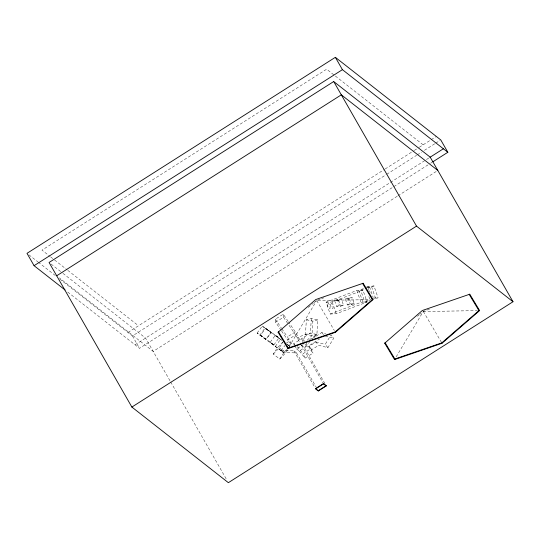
<?xml version="1.0" encoding="UTF-8"?>
<svg xmlns="http://www.w3.org/2000/svg" width="540" height="540" viewBox="0 0 540 540"><rect width="100%" height="100%" fill="white"/><g stroke="black" fill="none" stroke-linecap="round" stroke-linejoin="round"><path stroke-width="0.41" stroke-dasharray="2.7 2.03" d="M302.144 343.872L305.444 334.375L306.376 319.795L311.324 318.553L317.824 319.889L316.899 334.469L313.457 338.04M311.324 318.553L310.399 333.133L293.659 343.778L294.394 345.06M317.824 319.889L312.869 321.131L311.945 335.711L307.071 340.295M289.156 346.606L316.197 301.307M396.191 356.839L423.299 311.418L431.312 308.455M327.901 347.672L325.195 344.378L331.047 334.908L333.754 338.202L327.901 347.672L318.654 345.303L315.947 342.009L308.043 347.031L305.046 344.318M287.611 349.94L285.836 352.708L279.815 358.985L273.233 354.146L277.223 347.915L283.244 341.638M273.233 354.146L279.248 347.868L282.798 342.333M279.815 358.985L283.81 352.755L287.091 349.333M257.135 333.045L262.258 326.066L271.053 332.465L265.923 339.444L257.135 333.045L283.81 352.755L281.124 350.656L284.857 345.58M259.814 335.144L264.938 328.165L262.258 326.066M265.923 339.444L260.564 335.239L265.694 328.266L279.005 337.838L273.726 345.121L283.561 352.424L296.588 352.964L316.143 387.113M260.564 335.239L266.213 339.134L271.343 332.154M273.726 345.121L270.155 342.32L275.285 335.34L279.005 337.838M275.326 346.437L280.456 339.457L264.938 328.165M324.898 383.555L304.276 347.551L309.44 342.205M314.024 302.67L316.811 300.429L370.649 299.666M423.232 311.54L477.252 310.622M308.225 307.449L313.382 303.203M417.407 316.278L419.337 314.685M419.985 314.152L421.274 313.092M309.582 339.721L316.899 334.469L310.399 333.133L305.444 334.375L297.175 337.736L299.855 339.836L295.299 331.884L288.812 322.353M127.96 332.458L384.446 169.412M385.155 168.959L413.573 150.896M414.281 150.444L418.547 147.737M419.256 147.285L436.307 136.445M59.886 279.113L132.428 335.961L386.066 174.724M386.782 174.272L416.624 155.297M417.332 154.845L421.592 152.138M424.433 150.329L435.092 143.559M435.8 143.107L440.066 140.393M135.027 344.797L429.165 157.815M67.716 292.052L139.489 348.3L430.083 163.573M430.792 163.121L432.209 162.216M397.258 196.243L153.185 351.398L59.333 277.85M397.967 195.791L436.394 171.362M281.171 330.419L275.609 322.252L275.346 319.207L283.25 314.185L288.347 321.671M275.609 322.252L283.52 317.23L283.25 314.185M287.469 344.56L288.691 345.445L291.323 343.771L287.395 336.913L295.299 331.884M291.323 343.771L288.644 341.672L287.658 339.957L295.569 334.928L288.617 324.716M286.666 342.927L288.644 341.672M312.181 338.654L321.806 332.539L325.654 333.524M294.766 345.708L296.609 348.921L303.197 344.729M296.609 348.921L299.288 351.02L307.193 345.998M299.288 351.02L305.12 358.128L313.025 353.099L310.75 350.332L308.698 345.883L319.694 338.891M305.12 358.128L303.062 353.687L310.973 348.658L308.698 345.883M310.75 350.332L318.654 345.303M366.795 286.679L373.984 285.944L378.068 297.797L375.692 298.701L373.653 298.796M367.072 302.042L364.831 302.15L360.754 290.297L362.988 290.189L367.072 302.042L336.292 313.74L330.163 314.03L326.079 302.177L356.859 290.48L358.83 290.385L364.709 288.151M365.445 287.874L367.646 287.03L368.732 290.196M360.754 290.297L364.426 288.9M367.362 287.779L373.984 285.944M334.564 300.463L337.365 299.396L341.449 299.207L343.487 305.134L340.693 306.2L336.609 306.389L334.564 300.463L338.654 300.267L341.449 299.207M326.079 302.177L332.208 301.887L362.988 290.189M345.323 299.018L348.125 297.959L352.208 297.763L354.254 303.689L351.452 304.756L347.369 304.945L345.323 299.018L349.414 298.829L352.208 297.763M336.609 306.389L339.404 305.323L343.487 305.134M347.369 304.945L350.163 303.885L354.254 303.689M330.163 314.03L360.943 302.332L362.914 302.238L370.258 299.444M364.831 302.15L369.981 300.193M317.601 300.132L320.76 298.964M321.55 298.674L323.919 297.797M316.899 334.469L311.945 335.711L305.444 334.375M373.565 298.013L378.068 297.797M280.881 350.325L293.909 350.865L296.588 352.964M306.376 319.795L312.869 321.131M325.276 336.029L333.754 338.202M315.947 342.009L325.195 344.378M270.155 342.32L273.875 344.817L266.213 339.134M281.455 340.038L275.285 335.34M281.124 350.656L283.561 352.424M287.854 345.026L289.832 346.478L286.544 343.771M279.248 347.868L285.836 352.708M423.131 144.821L326.639 69.201L42.012 250.142L49.943 256.358M305.141 341.55L301.563 338.749L303.041 341.321M301.597 345.452L304.276 347.551M293.659 343.778L294.847 344.709M280.456 339.457L281.57 340.328M265.694 328.266L271.053 332.465M50.598 256.871L53.906 259.463M54.567 259.983L67.122 269.825M67.784 270.338L138.503 325.755M51.057 264.033L62.296 272.835M62.957 273.355L145.564 338.094L170.309 381.301M28.917 254.84L38.077 262.022M38.273 262.177L55.512 275.684M321.806 332.539L323.609 334.733M297.23 346.579L303.062 353.687M283.52 317.23L288.151 324.034M275.346 319.207L281.367 328.057M281.833 328.738L287.395 336.913M281.637 331.101L287.658 339.957M423.346 311.499L441.788 342.88M316.744 300.55L334.341 330.507M295.569 334.928L300.976 344.378M301.394 345.101L323.453 383.616M293.909 350.865L314.712 387.187M170.728 382.03L227.117 480.485M132.428 335.961L139.489 348.3M310.973 348.658L313.025 353.099M305.991 342.59L308.043 347.031M371.615 286.848L375.692 298.701M369.569 286.943L373.106 297.216M367.976 286.227L370.156 292.545M368.874 296.609L369.691 298.985M358.83 290.385L362.914 302.238M356.859 290.48L360.943 302.332M349.414 298.829L351.452 304.756M348.125 297.959L350.163 303.885M338.654 300.267L340.693 306.2M337.365 299.396L339.404 305.323M332.208 301.887L336.292 313.74M330.23 304.216A3.146 0.979 69.2 0 0 332.647 308.617A3.146 0.979 69.2 0 0 331.999 304.135A3.146 0.979 69.2 0 0 330.23 304.216M327.24 304.358A3.146 0.979 69.2 0 0 329.656 308.759A3.146 0.979 69.2 0 0 329.009 304.27A3.146 0.979 69.2 0 0 327.24 304.358"/><path stroke-width="0.81" d="M287.948 348.624L288.299 348.044L335.185 331.931L372.337 299.646L373.019 299.632L363.163 283.257L315.711 299.565L278.1 332.249L287.948 348.624L335.408 332.316L373.019 299.632M394.551 359.573L394.902 358.992L441.788 342.88L478.94 310.595L479.621 310.581L469.766 294.206L422.314 310.514L384.703 343.197L394.551 359.573L442.01 343.265L479.621 310.581M278.1 332.249L278.566 331.864L288.299 348.044M384.703 343.197L385.169 342.812L394.902 358.992M432.925 161.764L447.842 152.28L440.775 139.941L335.353 57.321L27 253.341L34.067 265.68L65.077 289.98M34.067 265.68L342.414 69.66L447.842 152.28M333.707 81.54L49.073 262.481L131.875 407.059L228.366 482.679L513 301.738L430.198 157.16L333.707 81.54L416.509 226.118L513 301.738M56.693 275.778L341.321 94.838L437.812 170.458M429.874 157.363L443.374 148.784M131.875 407.059L416.509 226.118M323.453 383.616L315.542 388.645L318.33 390.933L326.241 385.904L323.453 383.616L326.241 385.904M323.561 383.805L315.65 388.827L318.33 390.933M318.229 390.744L326.133 385.715M363.163 283.257L362.603 283.466L372.337 299.646M469.766 294.206L469.206 294.415L478.94 310.595M441.788 342.88L442.01 343.265M335.185 331.931L335.408 332.316M335.353 57.321L342.414 69.66"/></g></svg>
